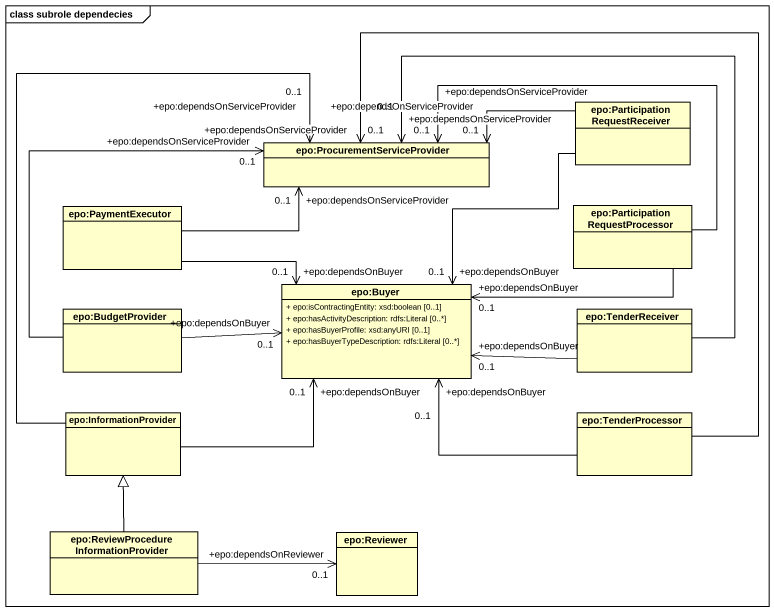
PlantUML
@startuml
mainframe class subrole dependecies
hide circle
hide empty members
skinparam classAttributeIconSize 0
class "epo:ParticipationRequestReceiver" as epo_ParticipationRequestRece
class "epo:ProcurementServiceProvider" as epo_ProcurementServiceProvid
class "epo:PaymentExecutor" as epo_PaymentExecutor
class "epo:ParticipationRequestProcessor" as epo_ParticipationRequestProc
class "epo:BudgetProvider" as epo_BudgetProvider
class "epo:Buyer" as epo_Buyer {
  + epo:isContractingEntity: xsd:boolean [0..1]
  + epo:hasActivityDescription: rdfs:Literal [0..*]
  + epo:hasBuyerProfile: xsd:anyURI [0..1]
  + epo:hasBuyerTypeDescription: rdfs:Literal [0..*]
}
class "epo:TenderReceiver" as epo_TenderReceiver
class "epo:InformationProvider" as epo_InformationProvider
class "epo:TenderProcessor" as epo_TenderProcessor
class "epo:ReviewProcedureInformationProvider" as epo_ReviewProcedureInformati
class "epo:Reviewer" as epo_Reviewer
epo_ParticipationRequestRece -left-> "+epo:dependsOnServiceProvider\n0..1" epo_ProcurementServiceProvid
epo_ParticipationRequestRece --> "+epo:dependsOnBuyer\n0..1" epo_Buyer
epo_PaymentExecutor -right-> "+epo:dependsOnServiceProvider\n0..1" epo_ProcurementServiceProvid
epo_PaymentExecutor -right-> "+epo:dependsOnBuyer\n0..1" epo_Buyer
epo_ParticipationRequestProc -left-> "+epo:dependsOnServiceProvider\n0..1" epo_ProcurementServiceProvid
epo_ParticipationRequestProc -left-> "+epo:dependsOnBuyer\n0..1" epo_Buyer
epo_BudgetProvider -up-> "+epo:dependsOnServiceProvider\n0..1" epo_ProcurementServiceProvid
epo_BudgetProvider -right-> "+epo:dependsOnBuyer\n0..1" epo_Buyer
epo_TenderReceiver -up-> "+epo:dependsOnServiceProvider\n0..1" epo_ProcurementServiceProvid
epo_TenderReceiver -left-> "+epo:dependsOnBuyer\n0..1" epo_Buyer
epo_InformationProvider -up-> "+epo:dependsOnServiceProvider\n0..1" epo_ProcurementServiceProvid
epo_InformationProvider -right-> "+epo:dependsOnBuyer\n0..1" epo_Buyer
epo_TenderProcessor -up-> "+epo:dependsOnServiceProvider\n0..1" epo_ProcurementServiceProvid
epo_TenderProcessor -left-> "+epo:dependsOnBuyer\n0..1" epo_Buyer
epo_ReviewProcedureInformati -up-|> epo_InformationProvider
epo_ReviewProcedureInformati -right-> "+epo:dependsOnReviewer\n0..1" epo_Reviewer
@enduml
